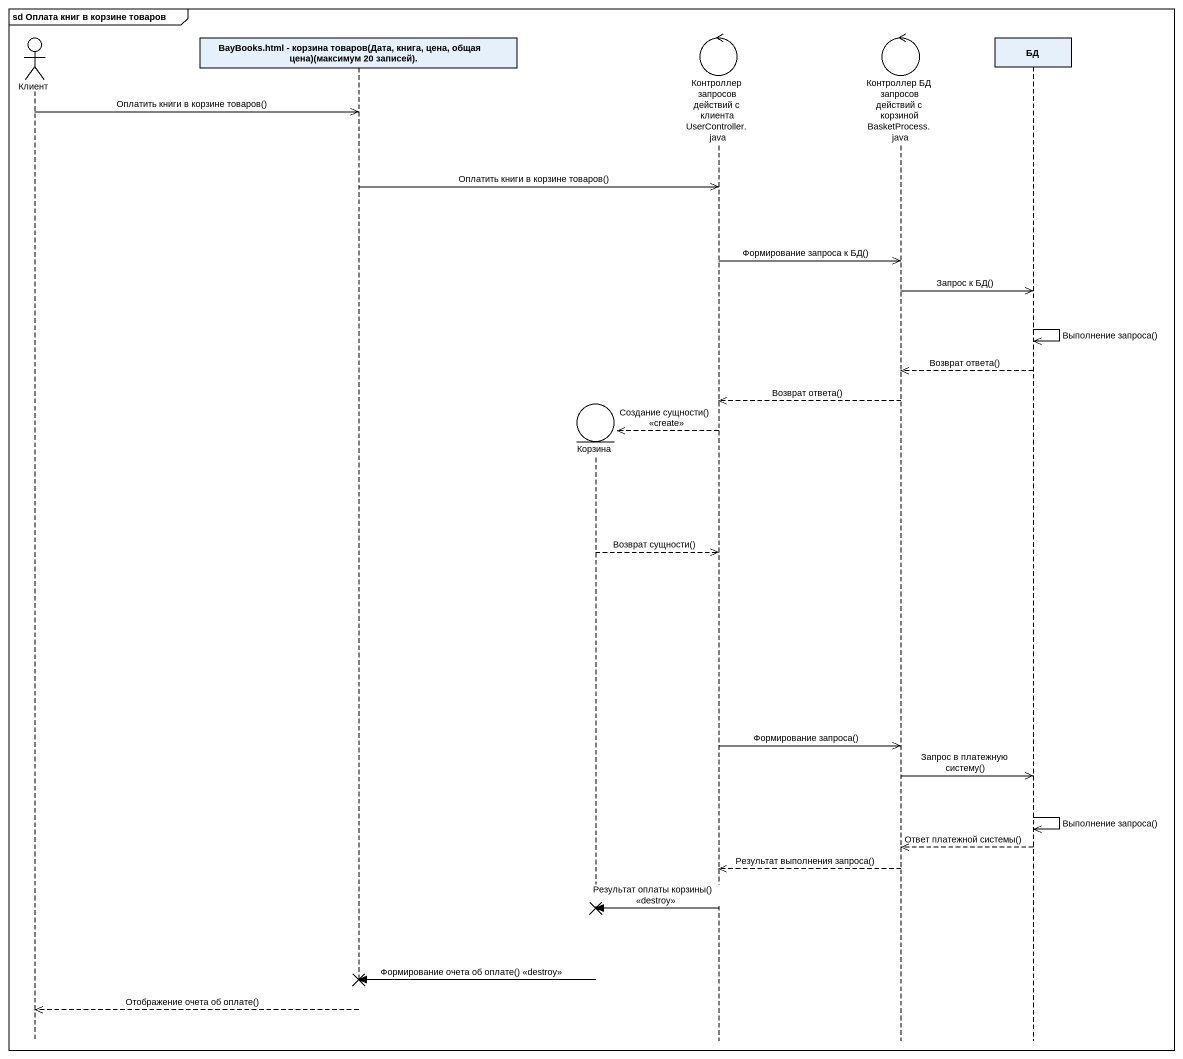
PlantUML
@startuml
mainframe sd Оплата книг в корзине товаров
hide footbox
actor Клиент
participant "BayBooks.html - корзина товаров(Дата, книга, цена, общая цена)(максимум 20 записей)." as BayBooks_html_корзина
entity Корзина
control "Контроллер запросов действий с клиента UserController.java" as Контроллер_запросов
control "Контроллер БД запросов действий с корзиной BasketProcess.java" as Контроллер_БД_запросов
participant БД

Клиент ->> BayBooks_html_корзина : Оплатить книги в корзине товаров()
BayBooks_html_корзина ->> Контроллер_запросов : Оплатить книги в корзине товаров()
Контроллер_запросов ->> Контроллер_БД_запросов : Формирование запроса к БД()
Контроллер_БД_запросов ->> БД : Запрос к БД()
БД ->> БД : Выполнение запроса()
БД -->> Контроллер_БД_запросов : Возврат ответа()
Контроллер_БД_запросов -->> Контроллер_запросов : Возврат ответа()
Контроллер_запросов -->> Корзина ** : Создание сущности() <<create>>
Корзина -->> Контроллер_запросов : Возврат сущности()
Контроллер_запросов ->> Контроллер_БД_запросов : Формирование запроса()
Контроллер_БД_запросов ->> БД : Запрос в платежную систему()
БД ->> БД : Выполнение запроса()
БД -->> Контроллер_БД_запросов : Ответ платежной системы()
Контроллер_БД_запросов -->> Контроллер_запросов : Результат выполнения запроса()
Контроллер_запросов -> Корзина !! : Результат оплаты корзины() <<destroy>>
Корзина -> BayBooks_html_корзина !! : Формирование очета об оплате() <<destroy>>
BayBooks_html_корзина -->> Клиент : Отображение очета об оплате()
@enduml
